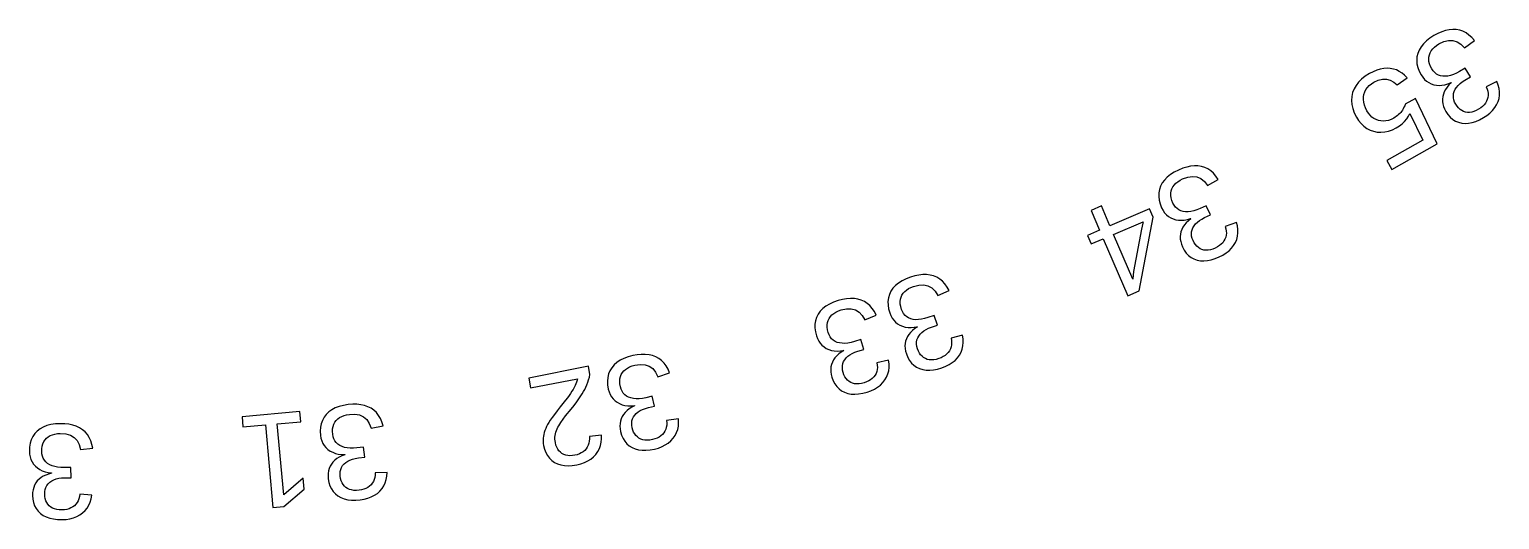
# Model space of a CAD drawing. Header units: metres. Extents: x -118 to 118, y -118 to 118.
# Drawn here: x 0.3 to 61.1, y -118 to -97.7 of the extents above; entities that cross this region are included whole.
import ezdxf

# ---------------------------------------------------------------- set-up
doc = ezdxf.new("R2010")
doc.units = ezdxf.units.M

msp = doc.modelspace()

# ---------------------------------------------------------------- linework, layer by layer
for p, q in [((58.6867, -97.8393), (58.527, -97.9091)), ((58.8428, -97.7887), (58.6867, -97.8393)), ((58.9952, -97.7572), (58.8428, -97.7887)), ((59.1439, -97.7448), (58.9952, -97.7572)), ((59.2889, -97.7516), (59.1439, -97.7448)), ((59.4291, -97.7779), (59.2889, -97.7516)), ((59.563, -97.8241), (59.4291, -97.7779)), ((59.6909, -97.8904), (59.563, -97.8241)), ((59.8126, -97.9766), (59.6909, -97.8904)), ((57.8296, -98.4683), (57.7511, -98.6006)), ((57.9301, -98.3419), (57.8296, -98.4683)), ((58.0526, -98.2213), (57.9301, -98.3419)), ((58.1971, -98.1067), (58.0526, -98.2213)), ((58.3636, -97.998), (58.1971, -98.1067)), ((58.3148, -98.5523), (58.3874, -98.4792)), ((58.527, -97.9091), (58.3636, -97.998)), ((58.3874, -98.4792), (58.4728, -98.4103)), ((58.4728, -98.4103), (58.571, -98.3459)), ((58.571, -98.3459), (58.7737, -98.247)), ((58.7737, -98.247), (58.9658, -98.1984)), ((58.9658, -98.1984), (59.1471, -98.2002)), ((59.1471, -98.2002), (59.3176, -98.2523)), ((59.3176, -98.2523), (59.4774, -98.3546)), ((59.4774, -98.3546), (59.6264, -98.5074)), ((59.6264, -98.5074), (60.0375, -98.2088)), ((59.9281, -98.0827), (59.8126, -97.9766)), ((60.0375, -98.2088), (59.9281, -98.0827)), ((57.6604, -98.8815), (57.6491, -99.0261)), ((57.6491, -99.0261), (57.6606, -99.1726)), ((57.6946, -98.7389), (57.6604, -98.8815)), ((57.7511, -98.6006), (57.6946, -98.7389)), ((58.1478, -98.9809), (58.1531, -98.8882)), ((58.1575, -99.0762), (58.1478, -98.9809)), ((58.1531, -98.8882), (58.1734, -98.7981)), ((58.1823, -99.1741), (58.1575, -99.0762)), ((58.1734, -98.7981), (58.2078, -98.7118)), ((58.2078, -98.7118), (58.2549, -98.6299)), ((58.2549, -98.6299), (58.3148, -98.5523)), ((55.5234, -99.6816), (55.3732, -99.7988)), ((55.6964, -99.5739), (55.5234, -99.6816)), ((55.8491, -99.4959), (55.6964, -99.5739)), ((55.9983, -99.4349), (55.8491, -99.4959)), ((56.1439, -99.3907), (55.9983, -99.4349)), ((56.286, -99.3634), (56.1439, -99.3907)), ((56.4245, -99.353), (56.286, -99.3634)), ((56.5595, -99.3594), (56.4245, -99.353)), ((56.6894, -99.3828), (56.5595, -99.3594)), ((56.8134, -99.4228), (56.6894, -99.3828)), ((56.9314, -99.4794), (56.8134, -99.4228)), ((57.0434, -99.5527), (56.9314, -99.4794)), ((57.1494, -99.6427), (57.0434, -99.5527)), ((57.2495, -99.7492), (57.1494, -99.6427)), ((57.6606, -99.1726), (57.695, -99.3212)), ((57.695, -99.3212), (57.7522, -99.4717)), ((57.7522, -99.4717), (57.8322, -99.6242)), ((57.8322, -99.6242), (57.8996, -99.7243)), ((58.222, -99.2747), (58.1823, -99.1741)), ((58.2768, -99.3779), (58.222, -99.2747)), ((58.3348, -99.4622), (58.2768, -99.3779)), ((58.4001, -99.5331), (58.3348, -99.4622)), ((58.4728, -99.5906), (58.4001, -99.5331)), ((58.5529, -99.6346), (58.4728, -99.5906)), ((58.6403, -99.6651), (58.5529, -99.6346)), ((58.7352, -99.6822), (58.6403, -99.6651)), ((58.8363, -99.6855), (58.7352, -99.6822)), ((58.9425, -99.6744), (58.8363, -99.6855)), ((59.0536, -99.6487), (58.9425, -99.6744)), ((59.1698, -99.6084), (59.0536, -99.6487)), ((59.2909, -99.5536), (59.1698, -99.6084)), ((59.4169, -99.4843), (59.2909, -99.5536)), ((59.6523, -99.344), (59.4169, -99.4843)), ((59.6434, -99.8429), (59.8694, -99.7082)), ((59.8694, -99.7082), (59.6523, -99.344)), ((55.0596, -100.206), (55.0008, -100.36)), ((55.1413, -100.061), (55.0596, -100.206)), ((55.2458, -99.9252), (55.1413, -100.061)), ((55.3732, -99.7988), (55.2458, -99.9252)), ((55.4989, -100.331), (55.5463, -100.237)), ((55.5463, -100.237), (55.6083, -100.149)), ((55.6083, -100.149), (55.6849, -100.069)), ((55.6849, -100.069), (55.7761, -99.9951)), ((55.7761, -99.9951), (55.882, -99.9284)), ((55.882, -99.9284), (56.0622, -99.8457)), ((56.0622, -99.8457), (56.2346, -99.8035)), ((56.2346, -99.8035), (56.399, -99.802)), ((56.399, -99.802), (56.5557, -99.8409)), ((56.5557, -99.8409), (56.7044, -99.9205)), ((56.7044, -99.9205), (56.8452, -100.041)), ((56.8452, -100.041), (57.2495, -99.7492)), ((57.8996, -99.7243), (57.9746, -99.8115)), ((57.9746, -99.8115), (58.0574, -99.8858)), ((58.0574, -99.8858), (58.1479, -99.9473)), ((58.1479, -99.9473), (58.2461, -99.9958)), ((58.2461, -99.9958), (58.352, -100.032)), ((58.352, -100.032), (58.4634, -100.054)), ((58.4634, -100.054), (58.5781, -100.061)), ((58.5781, -100.061), (58.6963, -100.054)), ((58.6963, -100.054), (58.8178, -100.032)), ((58.7917, -100.326), (58.7532, -100.424)), ((58.8433, -100.23), (58.7917, -100.326)), ((58.8178, -100.032), (58.9427, -99.9948)), ((58.908, -100.136), (58.8433, -100.23)), ((58.9858, -100.043), (58.908, -100.136)), ((58.9427, -99.9948), (59.071, -99.943)), ((59.0766, -99.9525), (58.9858, -100.043)), ((59.071, -99.943), (59.0766, -99.9525)), ((59.1774, -100.397), (59.203, -100.309)), ((59.203, -100.309), (59.2426, -100.223)), ((59.2426, -100.223), (59.2957, -100.141)), ((59.2957, -100.141), (59.3624, -100.061)), ((59.3624, -100.061), (59.4425, -99.9852)), ((59.4425, -99.9852), (59.5362, -99.9124)), ((59.5362, -99.9124), (59.6434, -99.8429)), ((60.9706, -99.9018), (60.5285, -100.121)), ((60.5285, -100.121), (60.565, -100.212)), ((60.565, -100.212), (60.5898, -100.301)), ((60.5898, -100.301), (60.6028, -100.389)), ((61.0258, -100.045), (60.9706, -99.9018)), ((61.0618, -100.186), (61.0258, -100.045)), ((61.0786, -100.325), (61.0618, -100.186)), ((61.0762, -100.462), (61.0786, -100.325)), ((54.9654, -100.521), (54.9544, -100.685)), ((54.9544, -100.685), (54.9677, -100.851)), ((55.0008, -100.36), (54.9654, -100.521)), ((54.9677, -100.851), (55.0054, -101.021)), ((55.4465, -100.648), (55.4485, -100.539)), ((55.4598, -100.759), (55.4465, -100.648)), ((55.4485, -100.539), (55.4661, -100.432)), ((55.4887, -100.874), (55.4598, -100.759)), ((55.4661, -100.432), (55.4989, -100.331)), ((55.533, -100.99), (55.4887, -100.874)), ((57.1525, -100.9), (57.1241, -100.965)), ((57.1786, -100.831), (57.1525, -100.9)), ((57.5967, -100.598), (57.1786, -100.831)), ((58.5023, -102.478), (57.5967, -100.598)), ((58.7278, -100.524), (58.7155, -100.625)), ((58.7155, -100.625), (58.7167, -100.726)), ((58.7167, -100.726), (58.7316, -100.829)), ((58.7532, -100.424), (58.7278, -100.524)), ((58.7316, -100.829), (58.7602, -100.932)), ((58.7602, -100.932), (58.8024, -101.036)), ((59.1662, -100.485), (59.1774, -100.397)), ((59.1693, -100.573), (59.1662, -100.485)), ((59.1866, -100.662), (59.1693, -100.573)), ((59.2182, -100.751), (59.1866, -100.662)), ((59.2641, -100.839), (59.2182, -100.751)), ((59.319, -100.922), (59.2641, -100.839)), ((59.3787, -100.993), (59.319, -100.922)), ((60.3739, -100.93), (60.2983, -100.991)), ((60.439, -100.864), (60.3739, -100.93)), ((60.4937, -100.794), (60.439, -100.864)), ((60.5378, -100.719), (60.4937, -100.794)), ((60.5714, -100.64), (60.5378, -100.719)), ((60.5936, -100.558), (60.5714, -100.64)), ((60.6041, -100.474), (60.5936, -100.558)), ((60.6028, -100.389), (60.6041, -100.474)), ((60.8802, -100.981), (60.9553, -100.859)), ((60.9553, -100.859), (61.0139, -100.73)), ((61.0139, -100.73), (61.0546, -100.597)), ((61.0546, -100.597), (61.0762, -100.462)), ((55.0054, -101.021), (55.0674, -101.193)), ((55.0674, -101.193), (55.1538, -101.368)), ((55.1538, -101.368), (55.2457, -101.513)), ((55.2457, -101.513), (55.3483, -101.64)), ((55.5928, -101.11), (55.533, -100.99)), ((55.6549, -101.208), (55.5928, -101.11)), ((55.7241, -101.294), (55.6549, -101.208)), ((55.8002, -101.368), (55.7241, -101.294)), ((55.8832, -101.428), (55.8002, -101.368)), ((55.9732, -101.476), (55.8832, -101.428)), ((56.0702, -101.511), (55.9732, -101.476)), ((56.1715, -101.532), (56.0702, -101.511)), ((56.2742, -101.539), (56.1715, -101.532)), ((56.3785, -101.53), (56.2742, -101.539)), ((56.4842, -101.506), (56.3785, -101.53)), ((56.5914, -101.468), (56.4842, -101.506)), ((56.7001, -101.414), (56.5914, -101.468)), ((56.7553, -101.381), (56.7001, -101.414)), ((56.8076, -101.346), (56.7553, -101.381)), ((56.8569, -101.308), (56.8076, -101.346)), ((56.9032, -101.268), (56.8569, -101.308)), ((56.9466, -101.226), (56.9032, -101.268)), ((56.987, -101.181), (56.9466, -101.226)), ((57.0248, -101.134), (56.987, -101.181)), ((57.0602, -101.081), (57.0248, -101.134)), ((57.0933, -101.025), (57.0602, -101.081)), ((57.1241, -100.965), (57.0933, -101.025)), ((57.1506, -101.55), (57.2375, -101.447)), ((57.2375, -101.447), (57.3104, -101.336)), ((57.3104, -101.336), (57.3692, -101.217)), ((57.3692, -101.217), (57.91, -102.332)), ((58.8024, -101.036), (58.8582, -101.141)), ((58.8582, -101.141), (58.9445, -101.268)), ((58.9445, -101.268), (59.0399, -101.377)), ((59.0399, -101.377), (59.1444, -101.466)), ((59.1444, -101.466), (59.2581, -101.537)), ((59.2581, -101.537), (59.3809, -101.588)), ((59.4432, -101.053), (59.3787, -100.993)), ((59.5127, -101.101), (59.4432, -101.053)), ((59.587, -101.138), (59.5127, -101.101)), ((59.6662, -101.165), (59.587, -101.138)), ((59.7493, -101.179), (59.6662, -101.165)), ((59.8356, -101.179), (59.7493, -101.179)), ((59.925, -101.167), (59.8356, -101.179)), ((60.0176, -101.14), (59.925, -101.167)), ((60.1133, -101.101), (60.0176, -101.14)), ((60.0953, -101.55), (60.2522, -101.483)), ((60.2123, -101.047), (60.1133, -101.101)), ((60.2983, -100.991), (60.2123, -101.047)), ((60.2522, -101.483), (60.4137, -101.395)), ((60.4137, -101.395), (60.5552, -101.303)), ((60.5552, -101.303), (60.6801, -101.203)), ((60.6801, -101.203), (60.7884, -101.095)), ((60.7884, -101.095), (60.8802, -100.981)), ((55.3483, -101.64), (55.4616, -101.748)), ((55.4616, -101.748), (55.5856, -101.837)), ((55.5856, -101.837), (55.7202, -101.907)), ((55.7202, -101.907), (55.8656, -101.958)), ((55.8656, -101.958), (56.0172, -101.99)), ((56.0172, -101.99), (56.1709, -101.999)), ((56.1709, -101.999), (56.3265, -101.986)), ((56.3265, -101.986), (56.4841, -101.951)), ((56.4841, -101.951), (56.6437, -101.893)), ((56.6437, -101.893), (56.8054, -101.813)), ((56.8054, -101.813), (56.9345, -101.733)), ((56.9345, -101.733), (57.0495, -101.646)), ((57.0495, -101.646), (57.1506, -101.55)), ((59.3809, -101.588), (59.5128, -101.62)), ((59.5128, -101.62), (59.6516, -101.633)), ((59.6516, -101.633), (59.795, -101.625)), ((59.795, -101.625), (59.9428, -101.598)), ((59.9428, -101.598), (60.0953, -101.55)), ((57.91, -102.332), (56.414, -103.169)), ((56.617, -103.532), (58.5023, -102.478)), ((56.414, -103.169), (56.617, -103.532)), ((47.22, -103.974), (47.1281, -104.097)), ((47.3332, -103.858), (47.22, -103.974)), ((47.4676, -103.751), (47.3332, -103.858)), ((47.6234, -103.652), (47.4676, -103.751)), ((47.8003, -103.562), (47.6234, -103.652)), ((47.9721, -103.49), (47.8003, -103.562)), ((47.8658, -103.983), (47.9702, -103.929)), ((47.9702, -103.929), (48.1822, -103.852)), ((48.1382, -103.438), (47.9721, -103.49)), ((48.2987, -103.404), (48.1382, -103.438)), ((48.1822, -103.852), (48.3782, -103.824)), ((48.4536, -103.388), (48.2987, -103.404)), ((48.3782, -103.824), (48.5583, -103.845)), ((48.6028, -103.392), (48.4536, -103.388)), ((48.5583, -103.845), (48.7225, -103.914)), ((48.7463, -103.413), (48.6028, -103.392)), ((48.7225, -103.914), (48.8707, -104.033)), ((48.8829, -103.454), (48.7463, -103.413)), ((49.0114, -103.514), (48.8829, -103.454)), ((49.0029, -104.2), (49.443, -103.946)), ((49.1316, -103.594), (49.0114, -103.514)), ((49.2436, -103.692), (49.1316, -103.594)), ((49.3474, -103.81), (49.2436, -103.692)), ((49.443, -103.946), (49.3474, -103.81)), ((46.9823, -104.51), (46.9784, -104.657)), ((47.0086, -104.367), (46.9823, -104.51)), ((47.0575, -104.229), (47.0086, -104.367)), ((47.1281, -104.097), (47.0575, -104.229)), ((47.4827, -104.613), (47.483, -104.517)), ((47.483, -104.517), (47.4979, -104.425)), ((47.4979, -104.425), (47.5275, -104.338)), ((47.5275, -104.338), (47.5707, -104.255)), ((47.5707, -104.255), (47.6262, -104.179)), ((47.6262, -104.179), (47.6938, -104.108)), ((47.6938, -104.108), (47.7737, -104.043)), ((47.7737, -104.043), (47.8658, -103.983)), ((48.8707, -104.033), (49.0029, -104.2)), ((44.6071, -105.047), (44.1825, -105.229)), ((44.9595, -105.869), (44.6071, -105.047)), ((46.6018, -105.164), (44.9595, -105.869)), ((46.7508, -105.512), (46.6018, -105.164)), ((46.9784, -104.657), (46.997, -104.808)), ((46.997, -104.808), (47.0382, -104.964)), ((47.0382, -104.964), (47.1018, -105.124)), ((47.1018, -105.124), (47.1583, -105.23)), ((47.497, -104.713), (47.4827, -104.613)), ((47.526, -104.817), (47.497, -104.713)), ((47.5697, -104.925), (47.526, -104.817)), ((47.6186, -105.015), (47.5697, -104.925)), ((47.6761, -105.092), (47.6186, -105.015)), ((47.7424, -105.157), (47.6761, -105.092)), ((47.8175, -105.209), (47.7424, -105.157)), ((48.6925, -105.15), (48.5599, -105.206)), ((48.9413, -105.035), (48.6925, -105.15)), ((49.119, -105.42), (48.9413, -105.035)), ((44.1825, -105.229), (44.5349, -106.051)), ((45.1116, -106.223), (46.3394, -105.697)), ((46.1646, -108.557), (46.7508, -105.512)), ((46.3212, -105.764), (46.2664, -106.004)), ((46.3394, -105.697), (46.3212, -105.764)), ((47.1583, -105.23), (47.2239, -105.325)), ((47.2239, -105.325), (47.2984, -105.407)), ((47.2984, -105.407), (47.382, -105.478)), ((47.382, -105.478), (47.4746, -105.536)), ((47.4746, -105.536), (47.5762, -105.583)), ((47.5762, -105.583), (47.6846, -105.617)), ((47.6846, -105.617), (47.798, -105.636)), ((47.798, -105.636), (47.9162, -105.641)), ((47.9012, -105.249), (47.8175, -105.209)), ((47.9938, -105.276), (47.9012, -105.249)), ((47.9162, -105.641), (48.0394, -105.632)), ((48.094, -105.29), (47.9938, -105.276)), ((48.0394, -105.632), (48.1675, -105.608)), ((48.1183, -105.745), (48.0441, -105.832)), ((48.2008, -105.29), (48.094, -105.29)), ((48.2053, -105.661), (48.1183, -105.745)), ((48.1675, -105.608), (48.3005, -105.57)), ((48.314, -105.276), (48.2008, -105.29)), ((48.3051, -105.58), (48.2053, -105.661)), ((48.3005, -105.57), (48.3051, -105.58)), ((48.4337, -105.248), (48.314, -105.276)), ((48.5599, -105.206), (48.4337, -105.248)), ((48.4419, -105.867), (48.5034, -105.79)), ((48.5034, -105.79), (48.5779, -105.718)), ((48.5779, -105.718), (48.6656, -105.651)), ((48.6656, -105.651), (48.7664, -105.588)), ((48.7664, -105.588), (48.8803, -105.53)), ((48.8803, -105.53), (49.119, -105.42)), ((50.1941, -105.728), (49.7315, -105.899)), ((50.234, -105.875), (50.1941, -105.728)), ((44.5349, -106.051), (44.0395, -106.263)), ((44.0395, -106.263), (44.1916, -106.618)), ((44.1916, -106.618), (44.687, -106.406)), ((44.687, -106.406), (45.6959, -108.758)), ((45.9029, -108.069), (45.1116, -106.223)), ((46.2664, -106.004), (45.9335, -107.753)), ((47.8757, -106.211), (47.8663, -106.312)), ((47.8663, -106.312), (47.8704, -106.416)), ((47.8985, -106.112), (47.8757, -106.211)), ((47.9342, -106.015), (47.8985, -106.112)), ((47.9827, -105.922), (47.9342, -106.015)), ((48.0441, -105.832), (47.9827, -105.922)), ((48.3324, -106.207), (48.3385, -106.119)), ((48.3403, -106.297), (48.3324, -106.207)), ((48.3385, -106.119), (48.3589, -106.033)), ((48.3625, -106.389), (48.3403, -106.297)), ((48.3589, -106.033), (48.3935, -105.948)), ((48.3989, -106.482), (48.3625, -106.389)), ((48.3935, -105.948), (48.4419, -105.867)), ((49.7505, -106.341), (49.7198, -106.42)), ((49.7315, -105.899), (49.7583, -105.994)), ((49.7697, -106.259), (49.7505, -106.341)), ((49.7583, -105.994), (49.7735, -106.085)), ((49.7773, -106.173), (49.7697, -106.259)), ((49.7735, -106.085), (49.7773, -106.173)), ((50.2049, -106.428), (50.2405, -106.296)), ((50.255, -106.019), (50.234, -105.875)), ((50.2405, -106.296), (50.2572, -106.159)), ((50.2572, -106.159), (50.255, -106.019)), ((47.8704, -106.416), (47.888, -106.521)), ((47.888, -106.521), (47.9191, -106.629)), ((47.9191, -106.629), (47.9636, -106.739)), ((47.9636, -106.739), (48.0361, -106.875)), ((48.0361, -106.875), (48.1197, -106.993)), ((48.1197, -106.993), (48.2143, -107.093)), ((48.4448, -106.569), (48.3989, -106.482)), ((48.4967, -106.646), (48.4448, -106.569)), ((48.5547, -106.713), (48.4967, -106.646)), ((48.6187, -106.768), (48.5547, -106.713)), ((48.6887, -106.813), (48.6187, -106.768)), ((48.7648, -106.847), (48.6887, -106.813)), ((48.8459, -106.87), (48.7648, -106.847)), ((48.9316, -106.88), (48.8459, -106.87)), ((49.0219, -106.876), (48.9316, -106.88)), ((49.1167, -106.86), (49.0219, -106.876)), ((49.2161, -106.83), (49.1167, -106.86)), ((49.3201, -106.788), (49.2161, -106.83)), ((49.4116, -106.74), (49.3201, -106.788)), ((49.4932, -106.688), (49.4116, -106.74)), ((49.5648, -106.629), (49.4932, -106.688)), ((49.6264, -106.565), (49.5648, -106.629)), ((49.6781, -106.495), (49.6264, -106.565)), ((49.6345, -107.077), (49.7691, -106.991)), ((49.7198, -106.42), (49.6781, -106.495)), ((49.7691, -106.991), (49.8881, -106.896)), ((49.8881, -106.896), (49.9913, -106.791)), ((49.9913, -106.791), (50.0788, -106.678)), ((50.0788, -106.678), (50.1505, -106.556)), ((50.1505, -106.556), (50.2049, -106.428)), ((48.2143, -107.093), (48.32, -107.175)), ((48.32, -107.175), (48.4368, -107.239)), ((48.4368, -107.239), (48.5646, -107.284)), ((48.5646, -107.284), (48.7013, -107.311)), ((48.7013, -107.311), (48.8446, -107.319)), ((48.8446, -107.319), (48.9946, -107.307)), ((48.9946, -107.307), (49.1511, -107.276)), ((49.1511, -107.276), (49.3143, -107.225)), ((49.3143, -107.225), (49.4841, -107.155)), ((49.4841, -107.155), (49.6345, -107.077)), ((36.3626, -108.145), (36.2177, -108.237)), ((36.5278, -108.063), (36.3626, -108.145)), ((36.7133, -107.991), (36.5278, -108.063)), ((36.8916, -107.938), (36.7133, -107.991)), ((37.0623, -107.903), (36.8916, -107.938)), ((37.2255, -107.886), (37.0623, -107.903)), ((37.3811, -107.887), (37.2255, -107.886)), ((37.5292, -107.906), (37.3811, -107.887)), ((37.6696, -107.942), (37.5292, -107.906)), ((37.8012, -107.997), (37.6696, -107.942)), ((37.9227, -108.07), (37.8012, -107.997)), ((38.034, -108.162), (37.9227, -108.07)), ((38.1351, -108.271), (38.034, -108.162)), ((45.9335, -107.753), (45.9028, -108.06)), ((45.9028, -108.06), (45.9029, -108.069)), ((35.8418, -108.709), (35.8007, -108.848)), ((35.9049, -108.577), (35.8418, -108.709)), ((35.9889, -108.453), (35.9049, -108.577)), ((36.0932, -108.34), (35.9889, -108.453)), ((36.2177, -108.237), (36.0932, -108.34)), ((36.2979, -108.908), (36.3223, -108.818)), ((36.3223, -108.818), (36.3609, -108.734)), ((36.3609, -108.734), (36.4125, -108.657)), ((36.4125, -108.657), (36.4756, -108.586)), ((36.4756, -108.586), (36.5503, -108.523)), ((36.5503, -108.523), (36.6366, -108.467)), ((36.6366, -108.467), (36.7344, -108.417)), ((36.7344, -108.417), (36.8438, -108.374)), ((36.8438, -108.374), (37.0627, -108.32)), ((37.0627, -108.32), (37.2607, -108.312)), ((37.2607, -108.312), (37.4376, -108.352)), ((37.4376, -108.352), (37.5936, -108.438)), ((37.5936, -108.438), (37.7286, -108.571)), ((37.7286, -108.571), (37.8426, -108.752)), ((37.8426, -108.752), (38.3068, -108.545)), ((38.226, -108.399), (38.1351, -108.271)), ((38.3068, -108.545), (38.226, -108.399)), ((45.6959, -108.758), (46.1646, -108.557)), ((32.9837, -109.404), (32.8964, -109.526)), ((33.0911, -109.294), (32.9837, -109.404)), ((33.2185, -109.195), (33.0911, -109.294)), ((33.3659, -109.107), (33.2185, -109.195)), ((33.5333, -109.029), (33.3659, -109.107)), ((33.7207, -108.963), (33.5333, -109.029)), ((33.543, -109.49), (33.6308, -109.436)), ((33.6308, -109.436), (33.73, -109.389)), ((33.9004, -108.914), (33.7207, -108.963)), ((33.73, -109.389), (33.8405, -109.349)), ((33.8405, -109.349), (34.0609, -109.301)), ((34.072, -108.884), (33.9004, -108.914)), ((34.0609, -109.301), (34.2589, -109.299)), ((34.2356, -108.872), (34.072, -108.884)), ((34.3911, -108.877), (34.2356, -108.872)), ((34.2589, -109.299), (34.4347, -109.343)), ((34.5386, -108.9), (34.3911, -108.877)), ((34.4347, -109.343), (34.5883, -109.434)), ((34.678, -108.94), (34.5386, -108.9)), ((34.5883, -109.434), (34.7195, -109.571)), ((34.808, -108.999), (34.678, -108.94)), ((34.9274, -109.075), (34.808, -108.999)), ((35.0361, -109.17), (34.9274, -109.075)), ((35.1341, -109.282), (35.0361, -109.17)), ((35.2215, -109.412), (35.1341, -109.282)), ((35.2982, -109.561), (35.2215, -109.412)), ((35.8007, -108.848), (35.7814, -108.994)), ((35.7814, -108.994), (35.7842, -109.146)), ((35.7842, -109.146), (35.8088, -109.305)), ((35.8088, -109.305), (35.8554, -109.471)), ((36.2876, -109.003), (36.2979, -108.908)), ((36.2914, -109.104), (36.2876, -109.003)), ((36.3094, -109.21), (36.2914, -109.104)), ((36.3415, -109.323), (36.3094, -109.21)), ((36.3806, -109.417), (36.3415, -109.323)), ((36.4298, -109.5), (36.3806, -109.417)), ((32.7615, -109.939), (32.76, -110.092)), ((32.7847, -109.794), (32.7615, -109.939)), ((32.8297, -109.656), (32.7847, -109.794)), ((32.8964, -109.526), (32.8297, -109.656)), ((33.2672, -109.962), (33.2801, -109.867)), ((33.2682, -110.063), (33.2672, -109.962)), ((33.2801, -109.867), (33.307, -109.778)), ((33.307, -109.778), (33.3479, -109.696)), ((33.3479, -109.696), (33.4016, -109.62)), ((33.4016, -109.62), (33.4666, -109.551)), ((33.4666, -109.551), (33.543, -109.49)), ((34.7195, -109.571), (34.8285, -109.754)), ((34.8285, -109.754), (35.2982, -109.561)), ((35.8554, -109.471), (35.9005, -109.583)), ((35.9005, -109.583), (35.9557, -109.684)), ((35.9557, -109.684), (36.0213, -109.774)), ((36.0213, -109.774), (36.097, -109.853)), ((36.097, -109.853), (36.183, -109.921)), ((36.183, -109.921), (36.2791, -109.978)), ((36.2791, -109.978), (36.3834, -110.023)), ((36.3834, -110.023), (36.4941, -110.054)), ((36.489, -109.571), (36.4298, -109.5)), ((36.5582, -109.631), (36.489, -109.571)), ((36.4941, -110.054), (36.6112, -110.071)), ((36.6373, -109.679), (36.5582, -109.631)), ((36.7266, -109.716), (36.6373, -109.679)), ((36.8248, -109.74), (36.7266, -109.716)), ((36.931, -109.751), (36.8248, -109.74)), ((36.8646, -110.065), (37.0009, -110.041)), ((37.0044, -110.051), (36.8967, -110.121)), ((37.0451, -109.749), (36.931, -109.751)), ((37.0009, -110.041), (37.0044, -110.051)), ((37.167, -109.734), (37.0451, -109.749)), ((37.2969, -109.705), (37.167, -109.734)), ((37.4346, -109.664), (37.2969, -109.705)), ((37.694, -109.576), (37.4346, -109.664)), ((37.5816, -110.062), (37.8306, -109.977)), ((37.8306, -109.977), (37.694, -109.576)), ((32.76, -110.092), (32.7803, -110.251)), ((32.7803, -110.251), (32.8223, -110.419)), ((32.8223, -110.419), (32.8642, -110.532)), ((32.8642, -110.532), (32.9167, -110.634)), ((32.9167, -110.634), (32.9797, -110.726)), ((33.2832, -110.17), (33.2682, -110.063)), ((33.3122, -110.284), (33.2832, -110.17)), ((33.3488, -110.379), (33.3122, -110.284)), ((33.3956, -110.463), (33.3488, -110.379)), ((33.4528, -110.536), (33.3956, -110.463)), ((33.5203, -110.598), (33.4528, -110.536)), ((33.5982, -110.648), (33.5203, -110.598)), ((33.6863, -110.687), (33.5982, -110.648)), ((34.3955, -110.655), (34.2567, -110.692)), ((34.6573, -110.574), (34.3955, -110.655)), ((34.7827, -110.979), (34.6573, -110.574)), ((36.5114, -110.633), (36.4914, -110.733)), ((36.5444, -110.537), (36.5114, -110.633)), ((36.59, -110.445), (36.5444, -110.537)), ((36.648, -110.357), (36.59, -110.445)), ((36.6112, -110.071), (36.7347, -110.075)), ((36.7185, -110.274), (36.648, -110.357)), ((36.8013, -110.195), (36.7185, -110.274)), ((36.7347, -110.075), (36.8646, -110.065)), ((36.8967, -110.121), (36.8013, -110.195)), ((36.9659, -110.678), (36.9813, -110.59)), ((36.9813, -110.59), (37.0106, -110.507)), ((37.0106, -110.507), (37.0538, -110.426)), ((37.0538, -110.426), (37.1104, -110.35)), ((37.1104, -110.35), (37.1796, -110.281)), ((37.1796, -110.281), (37.2613, -110.217)), ((37.2613, -110.217), (37.3555, -110.159)), ((37.3555, -110.159), (37.4623, -110.107)), ((37.4623, -110.107), (37.5816, -110.062)), ((38.8675, -110.395), (38.3895, -110.518)), ((38.3895, -110.518), (38.4063, -110.614)), ((38.4063, -110.614), (38.412, -110.707)), ((38.8918, -110.546), (38.8675, -110.395)), ((38.8977, -110.692), (38.8918, -110.546)), ((25.2241, -111.237), (25.0321, -111.289)), ((25.4069, -111.203), (25.2241, -111.237)), ((25.5804, -111.186), (25.4069, -111.203)), ((25.7444, -111.186), (25.5804, -111.186)), ((25.8991, -111.203), (25.7444, -111.186)), ((26.0444, -111.237), (25.8991, -111.203)), ((26.1802, -111.289), (26.0444, -111.237)), ((32.9797, -110.726), (33.0532, -110.807)), ((33.0532, -110.807), (33.1373, -110.877)), ((33.1373, -110.877), (33.2319, -110.937)), ((33.2319, -110.937), (33.3349, -110.984)), ((33.3349, -110.984), (33.4447, -111.019)), ((33.4447, -111.019), (33.5612, -111.039)), ((33.5612, -111.039), (33.6846, -111.046)), ((33.6629, -111.245), (33.5901, -111.326)), ((33.7479, -111.168), (33.6629, -111.245)), ((33.6846, -111.046), (33.8147, -111.04)), ((33.7839, -110.714), (33.6863, -110.687)), ((33.8452, -111.097), (33.7479, -111.168)), ((33.8897, -110.728), (33.7839, -110.714)), ((33.8147, -111.04), (33.9516, -111.019)), ((33.9548, -111.03), (33.8452, -111.097)), ((34.0038, -110.729), (33.8897, -110.728)), ((33.9516, -111.019), (33.9548, -111.03)), ((34.1261, -110.717), (34.0038, -110.729)), ((34.0525, -111.332), (34.1236, -111.264)), ((34.1236, -111.264), (34.207, -111.203)), ((34.2567, -110.692), (34.1261, -110.717)), ((34.207, -111.203), (34.3028, -111.148)), ((34.3028, -111.148), (34.4109, -111.099)), ((34.4109, -111.099), (34.5315, -111.056)), ((34.5315, -111.056), (34.7827, -110.979)), ((36.4914, -110.733), (36.4847, -110.836)), ((36.4847, -110.836), (36.4912, -110.943)), ((36.4912, -110.943), (36.5108, -111.054)), ((36.5108, -111.054), (36.5436, -111.168)), ((36.5436, -111.168), (36.6015, -111.311)), ((36.9645, -110.768), (36.9659, -110.678)), ((36.977, -110.861), (36.9645, -110.768)), ((37.0034, -110.958), (36.977, -110.861)), ((37.0399, -111.049), (37.0034, -110.958)), ((37.0835, -111.131), (37.0399, -111.049)), ((37.1342, -111.203), (37.0835, -111.131)), ((37.1921, -111.265), (37.1342, -111.203)), ((37.257, -111.317), (37.1921, -111.265)), ((38.1475, -111.226), (38.0702, -111.277)), ((38.2155, -111.169), (38.1475, -111.226)), ((38.2742, -111.105), (38.2155, -111.169)), ((38.3235, -111.035), (38.2742, -111.105)), ((38.3623, -110.959), (38.3235, -111.035)), ((38.3899, -110.879), (38.3623, -110.959)), ((38.4065, -110.795), (38.3899, -110.879)), ((38.412, -110.707), (38.4065, -110.795)), ((38.6535, -111.329), (38.7376, -111.215)), ((38.7376, -111.215), (38.8051, -111.093)), ((38.8051, -111.093), (38.8544, -110.965)), ((38.8544, -110.965), (38.8852, -110.831)), ((38.8852, -110.831), (38.8977, -110.692)), ((23.3905, -111.677), (20.9226, -112.166)), ((23.4576, -112.016), (23.3905, -111.677)), ((24.2823, -111.86), (24.2268, -111.994)), ((24.3589, -111.735), (24.2823, -111.86)), ((24.4553, -111.621), (24.3589, -111.735)), ((24.5708, -111.519), (24.4553, -111.621)), ((24.7055, -111.43), (24.5708, -111.519)), ((24.8592, -111.353), (24.7055, -111.43)), ((24.7959, -111.939), (24.8553, -111.868)), ((24.8553, -111.868), (24.9254, -111.804)), ((25.0321, -111.289), (24.8592, -111.353)), ((24.9254, -111.804), (25.0063, -111.749)), ((25.0063, -111.749), (25.098, -111.702)), ((25.098, -111.702), (25.2005, -111.663)), ((25.2005, -111.663), (25.3138, -111.632)), ((25.3138, -111.632), (25.5372, -111.601)), ((25.5372, -111.601), (25.7348, -111.614)), ((25.7348, -111.614), (25.9067, -111.671)), ((25.9067, -111.671), (26.0528, -111.774)), ((26.0528, -111.774), (26.1731, -111.92)), ((26.3054, -111.357), (26.1802, -111.289)), ((26.4185, -111.442), (26.3054, -111.357)), ((26.5196, -111.545), (26.4185, -111.442)), ((26.6087, -111.664), (26.5196, -111.545)), ((26.6858, -111.801), (26.6087, -111.664)), ((26.7509, -111.955), (26.6858, -111.801)), ((33.4232, -111.697), (33.4137, -111.801)), ((33.4137, -111.801), (33.4172, -111.908)), ((33.4459, -111.598), (33.4232, -111.697)), ((33.4816, -111.503), (33.4459, -111.598)), ((33.5297, -111.412), (33.4816, -111.503)), ((33.5901, -111.326), (33.5297, -111.412)), ((33.8951, -111.745), (33.899, -111.655)), ((33.905, -111.839), (33.8951, -111.745)), ((33.899, -111.655), (33.9168, -111.568)), ((33.9288, -111.936), (33.905, -111.839)), ((33.9168, -111.568), (33.9484, -111.485)), ((33.9484, -111.485), (33.9939, -111.406)), ((33.9939, -111.406), (34.0525, -111.332)), ((35.3359, -111.812), (35.317, -111.896)), ((35.8078, -111.425), (35.3265, -111.535)), ((35.3265, -111.535), (35.3406, -111.632)), ((35.3438, -111.724), (35.3359, -111.812)), ((35.3406, -111.632), (35.3438, -111.724)), ((35.7789, -111.994), (35.8134, -111.862)), ((35.8278, -111.577), (35.8078, -111.425)), ((35.8134, -111.862), (35.8297, -111.723)), ((35.8297, -111.723), (35.8278, -111.577)), ((36.6015, -111.311), (36.6723, -111.437)), ((36.6723, -111.437), (36.7559, -111.546)), ((36.7559, -111.546), (36.8525, -111.638)), ((36.8525, -111.638), (36.962, -111.714)), ((36.962, -111.714), (37.0843, -111.773)), ((37.0843, -111.773), (37.2175, -111.814)), ((37.2175, -111.814), (37.3592, -111.837)), ((37.3291, -111.359), (37.257, -111.317)), ((37.4074, -111.39), (37.3291, -111.359)), ((37.3592, -111.837), (37.5095, -111.841)), ((37.4916, -111.409), (37.4074, -111.39)), ((37.5818, -111.415), (37.4916, -111.409)), ((37.5095, -111.841), (37.6685, -111.826)), ((37.6778, -111.409), (37.5818, -111.415)), ((37.6685, -111.826), (37.8361, -111.792)), ((37.7797, -111.39), (37.6778, -111.409)), ((37.8875, -111.358), (37.7797, -111.39)), ((37.8361, -111.792), (38.0123, -111.74)), ((37.9835, -111.321), (37.8875, -111.358)), ((38.0702, -111.277), (37.9835, -111.321)), ((38.0123, -111.74), (38.1699, -111.679)), ((38.1699, -111.679), (38.3129, -111.607)), ((38.3129, -111.607), (38.4411, -111.525)), ((38.4411, -111.525), (38.5547, -111.432)), ((38.5547, -111.432), (38.6535, -111.329)), ((20.9226, -112.166), (21.0034, -112.574)), ((21.0034, -112.574), (22.9437, -112.19)), ((22.8441, -112.476), (22.8057, -112.552)), ((22.8771, -112.402), (22.8441, -112.476)), ((22.9047, -112.329), (22.8771, -112.402)), ((22.9269, -112.258), (22.9047, -112.329)), ((22.9437, -112.19), (22.9269, -112.258)), ((23.2855, -112.54), (23.3282, -112.442)), ((23.3282, -112.442), (23.3668, -112.34)), ((23.3668, -112.34), (23.4012, -112.236)), ((23.4012, -112.236), (23.4315, -112.127)), ((23.4315, -112.127), (23.4576, -112.016)), ((24.1925, -112.137), (24.1792, -112.289)), ((24.1792, -112.289), (24.1871, -112.45)), ((24.1871, -112.45), (24.2161, -112.619)), ((24.2268, -111.994), (24.1925, -112.137)), ((24.6881, -112.3), (24.6949, -112.199)), ((24.6949, -112.407), (24.6881, -112.3)), ((24.6949, -112.199), (24.7151, -112.105)), ((24.7151, -112.523), (24.6949, -112.407)), ((24.7151, -112.105), (24.7488, -112.019)), ((24.7488, -112.019), (24.7959, -111.939)), ((26.1731, -111.92), (26.2676, -112.112)), ((26.2676, -112.112), (26.7509, -111.955)), ((33.4172, -111.908), (33.4337, -112.019)), ((33.4337, -112.019), (33.4634, -112.134)), ((33.4634, -112.134), (33.5173, -112.278)), ((33.5173, -112.278), (33.5846, -112.406)), ((33.5846, -112.406), (33.6652, -112.517)), ((33.9628, -112.029), (33.9288, -111.936)), ((34.0041, -112.112), (33.9628, -112.029)), ((34.0528, -112.185), (34.0041, -112.112)), ((34.1089, -112.249), (34.0528, -112.185)), ((34.1724, -112.302), (34.1089, -112.249)), ((34.2433, -112.346), (34.1724, -112.302)), ((34.3207, -112.38), (34.2433, -112.346)), ((34.4044, -112.401), (34.3207, -112.38)), ((34.4943, -112.409), (34.4044, -112.401)), ((34.5905, -112.405), (34.4943, -112.409)), ((34.6929, -112.389), (34.5905, -112.405)), ((34.8015, -112.361), (34.6929, -112.389)), ((34.8985, -112.326), (34.8015, -112.361)), ((34.9864, -112.284), (34.8985, -112.326)), ((35.0651, -112.236), (34.9864, -112.284)), ((35.1346, -112.18), (35.0651, -112.236)), ((35.195, -112.118), (35.1346, -112.18)), ((35.2463, -112.049), (35.195, -112.118)), ((35.2871, -111.975), (35.2463, -112.049)), ((35.317, -111.896), (35.2871, -111.975)), ((35.3504, -112.543), (35.4664, -112.453)), ((35.4664, -112.453), (35.5681, -112.352)), ((35.5681, -112.352), (35.6553, -112.241)), ((35.6553, -112.241), (35.7262, -112.121)), ((35.7262, -112.121), (35.7789, -111.994)), ((22.4506, -113.079), (22.224, -113.36)), ((22.5255, -112.981), (22.4506, -113.079)), ((22.5941, -112.887), (22.5255, -112.981)), ((22.6564, -112.798), (22.5941, -112.887)), ((22.7123, -112.712), (22.6564, -112.798)), ((22.7619, -112.631), (22.7123, -112.712)), ((22.8057, -112.552), (22.7619, -112.631)), ((22.9165, -113.148), (22.9742, -113.068)), ((22.9742, -113.068), (23.0302, -112.986)), ((23.0302, -112.986), (23.0847, -112.901)), ((23.0847, -112.901), (23.1376, -112.815)), ((23.1376, -112.815), (23.1889, -112.725)), ((23.1889, -112.725), (23.2386, -112.634)), ((23.2386, -112.634), (23.2855, -112.54)), ((24.2161, -112.619), (24.2492, -112.735)), ((24.2492, -112.735), (24.2937, -112.842)), ((24.2937, -112.842), (24.3494, -112.938)), ((24.3494, -112.938), (24.4165, -113.024)), ((24.4165, -113.024), (24.4949, -113.101)), ((24.7441, -112.621), (24.7151, -112.523)), ((24.7843, -112.708), (24.7441, -112.621)), ((24.8357, -112.785), (24.7843, -112.708)), ((24.8983, -112.852), (24.8357, -112.785)), ((24.972, -112.908), (24.8983, -112.852)), ((25.057, -112.954), (24.972, -112.908)), ((25.1521, -112.988), (25.057, -112.954)), ((25.2566, -113.01), (25.1521, -112.988)), ((25.3702, -113.02), (25.2566, -113.01)), ((25.4931, -113.018), (25.3702, -113.02)), ((25.6252, -113.003), (25.4931, -113.018)), ((25.7665, -112.976), (25.6252, -113.003)), ((26.0337, -112.915), (25.7665, -112.976)), ((26.1276, -113.329), (26.0337, -112.915)), ((33.6652, -112.517), (33.7592, -112.612)), ((33.7592, -112.612), (33.8665, -112.691)), ((33.8665, -112.691), (33.9872, -112.753)), ((33.9872, -112.753), (34.1192, -112.798)), ((34.1192, -112.798), (34.2602, -112.825)), ((34.2602, -112.825), (34.4104, -112.833)), ((34.4104, -112.833), (34.5697, -112.822)), ((34.5697, -112.822), (34.7381, -112.794)), ((34.7381, -112.794), (34.9157, -112.746)), ((34.9157, -112.746), (35.075, -112.689)), ((35.075, -112.689), (35.2199, -112.621)), ((35.2199, -112.621), (35.3504, -112.543)), ((11.4574, -113.554), (9.0663, -113.772)), ((11.4951, -113.968), (11.4574, -113.554)), ((12.5459, -113.669), (12.4567, -113.785)), ((12.6537, -113.566), (12.5459, -113.669)), ((12.7793, -113.477), (12.6537, -113.566)), ((12.9225, -113.402), (12.7793, -113.477)), ((13.0835, -113.342), (12.9225, -113.402)), ((13.2621, -113.296), (13.0835, -113.342)), ((13.4585, -113.264), (13.2621, -113.296)), ((13.2845, -113.713), (13.3905, -113.685)), ((13.3905, -113.685), (13.5064, -113.666)), ((13.6439, -113.249), (13.4585, -113.264)), ((13.5064, -113.666), (13.7318, -113.659)), ((13.8182, -113.251), (13.6439, -113.249)), ((13.7318, -113.659), (13.927, -113.692)), ((13.9813, -113.268), (13.8182, -113.251)), ((13.927, -113.692), (14.0919, -113.768)), ((14.1333, -113.301), (13.9813, -113.268)), ((14.2742, -113.35), (14.1333, -113.301)), ((14.404, -113.415), (14.2742, -113.35)), ((14.5213, -113.497), (14.404, -113.415)), ((14.6249, -113.593), (14.5213, -113.497)), ((14.7147, -113.706), (14.6249, -113.593)), ((14.7908, -113.834), (14.7147, -113.706)), ((21.9848, -113.668), (21.8911, -113.797)), ((22.0958, -113.523), (21.9848, -113.668)), ((22.224, -113.36), (22.0958, -113.523)), ((22.4507, -113.73), (22.6819, -113.451)), ((22.6819, -113.451), (22.7994, -113.303)), ((22.7994, -113.303), (22.9165, -113.148)), ((24.4949, -113.101), (24.5846, -113.167)), ((24.5846, -113.167), (24.6836, -113.223)), ((24.6836, -113.223), (24.7905, -113.266)), ((24.8449, -113.665), (24.79, -113.751)), ((24.7905, -113.266), (24.9051, -113.295)), ((24.9118, -113.583), (24.8449, -113.665)), ((24.9051, -113.295), (25.0275, -113.312)), ((24.9906, -113.508), (24.9118, -113.583)), ((25.0812, -113.438), (24.9906, -113.508)), ((25.0275, -113.312), (25.1577, -113.315)), ((25.1838, -113.374), (25.0812, -113.438)), ((25.1577, -113.315), (25.2958, -113.305)), ((25.2982, -113.316), (25.1838, -113.374)), ((25.2567, -113.77), (25.3082, -113.694)), ((25.2958, -113.305), (25.2982, -113.316)), ((25.3082, -113.694), (25.3724, -113.625)), ((25.3724, -113.625), (25.4484, -113.563)), ((25.4484, -113.563), (25.5363, -113.508)), ((25.5363, -113.508), (25.6361, -113.46)), ((25.6361, -113.46), (25.7477, -113.42)), ((25.7477, -113.42), (25.8711, -113.387)), ((25.8711, -113.387), (26.1276, -113.329)), ((0.71359, -114.266), (0.59557, -114.358)), ((0.84773, -114.191), (0.71359, -114.266)), ((0.99799, -114.132), (0.84773, -114.191)), ((1.16434, -114.088), (0.99799, -114.132)), ((1.34683, -114.061), (1.16434, -114.088)), ((1.54541, -114.051), (1.34683, -114.061)), ((1.73135, -114.055), (1.54541, -114.051)), ((1.90454, -114.075), (1.73135, -114.055)), ((2.065, -114.109), (1.90454, -114.075)), ((2.21271, -114.158), (2.065, -114.109)), ((2.3477, -114.221), (2.21271, -114.158)), ((2.46992, -114.3), (2.3477, -114.221)), ((2.57814, -114.393), (2.46992, -114.3)), ((9.0663, -113.772), (9.10406, -114.186)), ((9.10406, -114.186), (10.0332, -114.101)), ((10.0332, -114.101), (10.3441, -117.511)), ((10.5232, -114.057), (11.4951, -113.968)), ((10.7916, -117), (10.5232, -114.057)), ((12.3094, -114.201), (12.3004, -114.362)), ((12.3385, -114.051), (12.3094, -114.201)), ((12.3875, -113.913), (12.3385, -114.051)), ((12.4567, -113.785), (12.3875, -113.913)), ((12.8098, -114.373), (12.8144, -114.265)), ((12.8144, -114.265), (12.8316, -114.165)), ((12.8316, -114.165), (12.8615, -114.074)), ((12.8615, -114.074), (12.9041, -113.992)), ((12.9041, -113.992), (12.9593, -113.918)), ((12.9593, -113.918), (13.0258, -113.853)), ((13.0258, -113.853), (13.1021, -113.797)), ((13.1021, -113.797), (13.1884, -113.751)), ((13.1884, -113.751), (13.2845, -113.713)), ((14.0919, -113.768), (14.2265, -113.885)), ((14.2265, -113.885), (14.3308, -114.043)), ((14.3308, -114.043), (14.4048, -114.243)), ((14.4048, -114.243), (14.9019, -114.138)), ((14.8532, -113.978), (14.7908, -113.834)), ((14.9019, -114.138), (14.8532, -113.978)), ((21.627, -114.252), (21.5949, -114.334)), ((21.6644, -114.17), (21.627, -114.252)), ((21.7071, -114.086), (21.6644, -114.17)), ((21.7552, -114.001), (21.7071, -114.086)), ((21.8145, -113.908), (21.7552, -114.001)), ((21.8911, -113.797), (21.8145, -113.908)), ((22.0722, -114.335), (22.1005, -114.268)), ((22.1005, -114.268), (22.1326, -114.201)), ((22.1326, -114.201), (22.1684, -114.134)), ((22.1684, -114.134), (22.208, -114.067)), ((22.208, -114.067), (22.2514, -114)), ((22.2514, -114), (22.3465, -113.866)), ((22.3465, -113.866), (22.4507, -113.73)), ((24.6993, -114.043), (24.6945, -114.15)), ((24.6945, -114.15), (24.7025, -114.262)), ((24.7168, -113.941), (24.6993, -114.043)), ((24.7025, -114.262), (24.7232, -114.379)), ((24.747, -113.844), (24.7168, -113.941)), ((24.79, -113.751), (24.747, -113.844)), ((25.1836, -114.025), (25.1944, -113.935)), ((25.1862, -114.119), (25.1836, -114.025)), ((25.2024, -114.218), (25.1862, -114.119)), ((25.1944, -113.935), (25.2188, -113.85)), ((25.2291, -114.313), (25.2024, -114.218)), ((25.2188, -113.85), (25.2567, -113.77)), ((25.264, -114.399), (25.2291, -114.313)), ((26.5896, -114.284), (26.5538, -114.361)), ((26.6149, -114.203), (26.5896, -114.284)), ((26.6295, -114.115), (26.6149, -114.203)), ((27.1152, -113.853), (26.627, -113.925)), ((26.627, -113.925), (26.6336, -114.023)), ((26.6336, -114.023), (26.6295, -114.115)), ((27.0425, -114.418), (27.0872, -114.289)), ((27.0872, -114.289), (27.1142, -114.151)), ((27.1142, -114.151), (27.1235, -114.006)), ((27.1235, -114.006), (27.1152, -113.853)), ((0.30472, -114.862), (0.27899, -115.021)), ((0.34924, -114.716), (0.30472, -114.862)), ((0.41255, -114.584), (0.34924, -114.716)), ((0.49466, -114.464), (0.41255, -114.584)), ((0.59557, -114.358), (0.49466, -114.464)), ((0.80025, -114.978), (0.82781, -114.881)), ((0.82781, -114.881), (0.86705, -114.794)), ((0.86705, -114.794), (0.91798, -114.716)), ((0.91798, -114.716), (0.98061, -114.648)), ((0.98061, -114.648), (1.05353, -114.591)), ((1.05353, -114.591), (1.13528, -114.543)), ((1.13528, -114.543), (1.22592, -114.506)), ((1.22592, -114.506), (1.32541, -114.479)), ((1.32541, -114.479), (1.43378, -114.462)), ((1.43378, -114.462), (1.55099, -114.455)), ((1.55099, -114.455), (1.77606, -114.471)), ((1.77606, -114.471), (1.96666, -114.525)), ((1.96666, -114.525), (2.12277, -114.617)), ((2.12277, -114.617), (2.24442, -114.748)), ((2.24442, -114.748), (2.33159, -114.916)), ((2.33159, -114.916), (2.38428, -115.123)), ((2.67104, -114.5), (2.57814, -114.393)), ((2.74863, -114.621), (2.67104, -114.5)), ((2.81091, -114.756), (2.74863, -114.621)), ((2.85791, -114.906), (2.81091, -114.756)), ((2.88959, -115.07), (2.85791, -114.906)), ((12.3004, -114.362), (12.3115, -114.534)), ((12.3115, -114.534), (12.3323, -114.653)), ((12.3323, -114.653), (12.3654, -114.763)), ((12.3654, -114.763), (12.4108, -114.864)), ((12.4108, -114.864), (12.4685, -114.957)), ((12.8179, -114.49), (12.8098, -114.373)), ((12.8365, -114.59), (12.8179, -114.49)), ((12.8674, -114.681), (12.8365, -114.59)), ((12.9104, -114.764), (12.8674, -114.681)), ((12.9657, -114.836), (12.9104, -114.764)), ((13.0331, -114.9), (12.9657, -114.836)), ((13.1128, -114.954), (13.0331, -114.9)), ((21.5206, -114.65), (21.5158, -114.726)), ((21.5158, -114.726), (21.5165, -114.802)), ((21.5165, -114.802), (21.5227, -114.877)), ((21.531, -114.572), (21.5206, -114.65)), ((21.5227, -114.877), (21.5345, -114.95)), ((21.5468, -114.493), (21.531, -114.572)), ((21.5682, -114.414), (21.5468, -114.493)), ((21.5949, -114.334), (21.5682, -114.414)), ((22.0068, -114.685), (22.0075, -114.612)), ((22.0125, -114.76), (22.0068, -114.685)), ((22.0075, -114.612), (22.0146, -114.541)), ((22.0246, -114.836), (22.0125, -114.76)), ((22.0146, -114.541), (22.0279, -114.471)), ((22.0494, -114.935), (22.0246, -114.836)), ((22.0279, -114.471), (22.0477, -114.402)), ((22.0477, -114.402), (22.0722, -114.335)), ((23.4127, -114.861), (23.3845, -114.944)), ((23.4304, -114.772), (23.4127, -114.861)), ((23.4376, -114.678), (23.4304, -114.772)), ((23.9337, -114.526), (23.4343, -114.578)), ((23.4343, -114.578), (23.4376, -114.678)), ((23.8926, -114.955), (23.9235, -114.819)), ((23.9235, -114.819), (23.9372, -114.676)), ((23.9372, -114.676), (23.9337, -114.526)), ((24.7232, -114.379), (24.7659, -114.527)), ((24.7659, -114.527), (24.8231, -114.66)), ((24.8231, -114.66), (24.8949, -114.777)), ((24.8949, -114.777), (24.9812, -114.879)), ((24.9812, -114.879), (25.0822, -114.966)), ((25.3069, -114.476), (25.264, -114.399)), ((25.3579, -114.543), (25.3069, -114.476)), ((25.4171, -114.602), (25.3579, -114.543)), ((25.4844, -114.651), (25.4171, -114.602)), ((25.559, -114.69), (25.4844, -114.651)), ((25.6409, -114.717), (25.559, -114.69)), ((25.7298, -114.733), (25.6409, -114.717)), ((25.826, -114.737), (25.7298, -114.733)), ((25.9294, -114.728), (25.826, -114.737)), ((26.0399, -114.708), (25.9294, -114.728)), ((26.1393, -114.681), (26.0399, -114.708)), ((26.23, -114.646), (26.1393, -114.681)), ((26.3122, -114.604), (26.23, -114.646)), ((26.3858, -114.554), (26.3122, -114.604)), ((26.4509, -114.497), (26.3858, -114.554)), ((26.5073, -114.432), (26.4509, -114.497)), ((26.5538, -114.361), (26.5073, -114.432)), ((26.5731, -114.932), (26.6957, -114.852)), ((26.6957, -114.852), (26.8047, -114.759)), ((26.8047, -114.759), (26.9003, -114.655)), ((26.9003, -114.655), (26.9802, -114.54)), ((26.9802, -114.54), (27.0425, -114.418)), ((0.27899, -115.021), (0.27205, -115.193)), ((0.27205, -115.193), (0.28032, -115.314)), ((0.28032, -115.314), (0.30171, -115.427)), ((0.30171, -115.427), (0.33624, -115.532)), ((0.33624, -115.532), (0.38387, -115.631)), ((0.78023, -115.202), (0.78439, -115.085)), ((0.78825, -115.304), (0.78023, -115.202)), ((0.78439, -115.085), (0.80025, -114.978)), ((0.80939, -115.398), (0.78825, -115.304)), ((0.84363, -115.484), (0.80939, -115.398)), ((0.89099, -115.562), (0.84363, -115.484)), ((2.38428, -115.123), (2.88959, -115.07)), ((12.4685, -114.957), (12.5385, -115.042)), ((12.5385, -115.042), (12.6207, -115.117)), ((12.6207, -115.117), (12.7134, -115.183)), ((12.7134, -115.183), (12.8152, -115.236)), ((12.8152, -115.236), (12.9261, -115.278)), ((12.9888, -115.498), (12.9026, -115.565)), ((12.9261, -115.278), (13.0461, -115.307)), ((13.0863, -115.439), (12.9888, -115.498)), ((13.0461, -115.307), (13.1753, -115.324)), ((13.195, -115.386), (13.0863, -115.439)), ((13.2039, -114.998), (13.1128, -114.954)), ((13.1753, -115.324), (13.3136, -115.329)), ((13.3149, -115.34), (13.195, -115.386)), ((13.3054, -115.031), (13.2039, -114.998)), ((13.4174, -115.053), (13.3054, -115.031)), ((13.3136, -115.329), (13.3149, -115.34)), ((13.5399, -115.063), (13.4174, -115.053)), ((13.5316, -115.555), (13.6358, -115.518)), ((13.6728, -115.063), (13.5399, -115.063)), ((13.6358, -115.518), (13.751, -115.49)), ((13.8162, -115.05), (13.6728, -115.063)), ((13.751, -115.49), (13.8772, -115.47)), ((14.0882, -115.018), (13.8162, -115.05)), ((13.8772, -115.47), (14.1384, -115.439)), ((14.1384, -115.439), (14.0882, -115.018)), ((21.5345, -114.95), (21.5744, -115.108)), ((21.5744, -115.108), (21.6286, -115.249)), ((21.6286, -115.249), (21.6972, -115.374)), ((21.6972, -115.374), (21.7801, -115.483)), ((21.7801, -115.483), (21.8774, -115.577)), ((22.0826, -115.024), (22.0494, -114.935)), ((22.1243, -115.104), (22.0826, -115.024)), ((22.1744, -115.174), (22.1243, -115.104)), ((22.233, -115.234), (22.1744, -115.174)), ((22.2999, -115.284), (22.233, -115.234)), ((22.3738, -115.324), (22.2999, -115.284)), ((22.4535, -115.353), (22.3738, -115.324)), ((22.5392, -115.371), (22.4535, -115.353)), ((22.6307, -115.378), (22.5392, -115.371)), ((22.7281, -115.374), (22.6307, -115.378)), ((22.8315, -115.358), (22.7281, -115.374)), ((22.9283, -115.334), (22.8315, -115.358)), ((23.0174, -115.302), (22.9283, -115.334)), ((23.0988, -115.262), (23.0174, -115.302)), ((23.1725, -115.213), (23.0988, -115.262)), ((23.2385, -115.157), (23.1725, -115.213)), ((23.2967, -115.093), (23.2385, -115.157)), ((23.3459, -115.021), (23.2967, -115.093)), ((23.3845, -114.944), (23.3459, -115.021)), ((23.3626, -115.593), (23.4872, -115.515)), ((23.4872, -115.515), (23.5985, -115.423)), ((23.5985, -115.423), (23.6964, -115.319)), ((23.6964, -115.319), (23.779, -115.205)), ((23.779, -115.205), (23.8444, -115.084)), ((23.8444, -115.084), (23.8926, -114.955)), ((25.0822, -114.966), (25.1977, -115.037)), ((25.1977, -115.037), (25.3258, -115.092)), ((25.3258, -115.092), (25.4644, -115.129)), ((25.4644, -115.129), (25.6135, -115.149)), ((25.6135, -115.149), (25.7732, -115.151)), ((25.7732, -115.151), (25.9433, -115.135)), ((25.9433, -115.135), (26.124, -115.102)), ((26.124, -115.102), (26.2872, -115.057)), ((26.2872, -115.057), (26.4369, -115)), ((26.4369, -115), (26.5731, -114.932)), ((0.38387, -115.631), (0.44464, -115.722)), ((0.44464, -115.722), (0.51854, -115.806)), ((0.51854, -115.806), (0.60382, -115.881)), ((0.60382, -115.881), (0.69946, -115.945)), ((0.69946, -115.945), (0.80544, -115.997)), ((0.80544, -115.997), (0.92178, -116.039)), ((0.95146, -115.633), (0.89099, -115.562)), ((0.92178, -116.039), (1.04846, -116.069)), ((1.06158, -116.133), (0.94798, -116.174)), ((1.02504, -115.695), (0.95146, -115.633)), ((1.11098, -115.748), (1.02504, -115.695)), ((1.04846, -116.069), (1.18549, -116.089)), ((1.18564, -116.1), (1.06158, -116.133)), ((1.20851, -115.792), (1.11098, -115.748)), ((1.18549, -116.089), (1.18564, -116.1)), ((1.31763, -115.825), (1.20851, -115.792)), ((1.43832, -115.848), (1.31763, -115.825)), ((1.57059, -115.861), (1.43832, -115.848)), ((1.71443, -115.864), (1.57059, -115.861)), ((1.9884, -115.861), (1.71443, -115.864)), ((1.99425, -116.285), (1.9884, -115.861)), ((12.6273, -116.106), (12.6236, -116.218)), ((12.6432, -116), (12.6273, -116.106)), ((12.6713, -115.9), (12.6432, -116)), ((12.7115, -115.807), (12.6713, -115.9)), ((12.7639, -115.72), (12.7115, -115.807)), ((12.8277, -115.639), (12.7639, -115.72)), ((12.9026, -115.565), (12.8277, -115.639)), ((13.1196, -116.126), (13.1268, -116.033)), ((13.1254, -116.226), (13.1196, -116.126)), ((13.1268, -116.033), (13.147, -115.945)), ((13.147, -115.945), (13.1801, -115.863)), ((13.1801, -115.863), (13.2262, -115.787)), ((13.2262, -115.787), (13.2852, -115.717)), ((13.2852, -115.717), (13.3564, -115.655)), ((13.3564, -115.655), (13.4385, -115.601)), ((13.4385, -115.601), (13.5316, -115.555)), ((14.5727, -116.084), (14.569, -116.182)), ((15.0658, -116.064), (14.5727, -116.084)), ((15.058, -116.217), (15.0658, -116.064)), ((21.8774, -115.577), (21.989, -115.654)), ((21.989, -115.654), (22.1136, -115.715)), ((22.1136, -115.715), (22.2497, -115.759)), ((22.2497, -115.759), (22.3972, -115.784)), ((22.3972, -115.784), (22.5562, -115.791)), ((22.5562, -115.791), (22.7267, -115.781)), ((22.7267, -115.781), (22.9086, -115.753)), ((22.9086, -115.753), (23.0733, -115.712)), ((23.0733, -115.712), (23.2246, -115.659)), ((23.2246, -115.659), (23.3626, -115.593)), ((0.44867, -116.686), (0.42175, -116.79)), ((0.487, -116.59), (0.44867, -116.686)), ((0.53679, -116.501), (0.487, -116.59)), ((0.59801, -116.42), (0.53679, -116.501)), ((0.66983, -116.346), (0.59801, -116.42)), ((0.75209, -116.281), (0.66983, -116.346)), ((0.84482, -116.223), (0.75209, -116.281)), ((0.94798, -116.174), (0.84482, -116.223)), ((0.92619, -116.769), (0.95543, -116.684)), ((0.95543, -116.684), (0.99693, -116.606)), ((0.99693, -116.606), (1.05072, -116.535)), ((1.05072, -116.535), (1.11676, -116.472)), ((1.11676, -116.472), (1.19398, -116.417)), ((1.19398, -116.417), (1.2813, -116.372)), ((1.2813, -116.372), (1.37869, -116.337)), ((1.37869, -116.337), (1.48615, -116.311)), ((1.48615, -116.311), (1.60368, -116.295)), ((1.60368, -116.295), (1.73128, -116.288)), ((1.73128, -116.288), (1.99425, -116.285)), ((11.5957, -116.305), (10.7916, -117)), ((11.6377, -116.765), (11.5957, -116.305)), ((12.6236, -116.218), (12.6319, -116.336)), ((12.6319, -116.336), (12.6589, -116.488)), ((12.6589, -116.488), (12.7019, -116.626)), ((12.7019, -116.626), (12.761, -116.75)), ((13.142, -116.324), (13.1254, -116.226)), ((13.1676, -116.413), (13.142, -116.324)), ((13.2023, -116.494), (13.1676, -116.413)), ((13.246, -116.566), (13.2023, -116.494)), ((13.2987, -116.631), (13.246, -116.566)), ((13.3605, -116.687), (13.2987, -116.631)), ((13.4306, -116.734), (13.3605, -116.687)), ((13.5091, -116.769), (13.4306, -116.734)), ((14.1887, -116.727), (14.1025, -116.76)), ((14.2671, -116.685), (14.1887, -116.727)), ((14.3378, -116.635), (14.2671, -116.685)), ((14.4007, -116.576), (14.3378, -116.635)), ((14.4543, -116.51), (14.4007, -116.576)), ((14.498, -116.438), (14.4543, -116.51)), ((14.5317, -116.359), (14.498, -116.438)), ((14.5553, -116.274), (14.5317, -116.359)), ((14.569, -116.182), (14.5553, -116.274)), ((14.7682, -116.838), (14.8597, -116.733)), ((14.8597, -116.733), (14.9344, -116.618)), ((14.9344, -116.618), (14.9923, -116.494)), ((14.9923, -116.494), (15.0336, -116.36)), ((15.0336, -116.36), (15.058, -116.217)), ((0.4063, -116.901), (0.40225, -117.02)), ((0.40225, -117.02), (0.41319, -117.173)), ((0.42175, -116.79), (0.4063, -116.901)), ((0.41319, -117.173), (0.44156, -117.315)), ((0.44156, -117.315), (0.48738, -117.445)), ((0.90451, -116.962), (0.90921, -116.862)), ((0.91084, -117.06), (0.90451, -116.962)), ((0.90921, -116.862), (0.92619, -116.769)), ((0.92702, -117.152), (0.91084, -117.06)), ((0.95305, -117.236), (0.92702, -117.152)), ((0.98891, -117.312), (0.95305, -117.236)), ((1.03462, -117.382), (0.98891, -117.312)), ((2.2475, -117.315), (2.1965, -117.383)), ((2.28922, -117.241), (2.2475, -117.315)), ((2.32167, -117.158), (2.28922, -117.241)), ((2.34485, -117.069), (2.32167, -117.158)), ((2.35876, -116.972), (2.34485, -117.069)), ((2.85124, -117.003), (2.35876, -116.972)), ((2.73328, -117.423), (2.78825, -117.294)), ((2.78825, -117.294), (2.82759, -117.154)), ((2.82759, -117.154), (2.85124, -117.003)), ((10.7932, -117.47), (11.6377, -116.765)), ((12.761, -116.75), (12.8363, -116.861)), ((12.8363, -116.861), (12.9276, -116.958)), ((12.9276, -116.958), (13.035, -117.041)), ((13.035, -117.041), (13.1567, -117.109)), ((13.1567, -117.109), (13.2906, -117.16)), ((13.2906, -117.16), (13.4369, -117.195)), ((13.4369, -117.195), (13.5954, -117.214)), ((13.596, -116.794), (13.5091, -116.769)), ((13.5954, -117.214), (13.7663, -117.216)), ((13.6913, -116.808), (13.596, -116.794)), ((13.7949, -116.81), (13.6913, -116.808)), ((13.7663, -117.216), (13.9495, -117.202)), ((13.9069, -116.802), (13.7949, -116.81)), ((14.0086, -116.785), (13.9069, -116.802)), ((13.9495, -117.202), (14.1165, -117.174)), ((14.1025, -116.76), (14.0086, -116.785)), ((14.1165, -117.174), (14.2713, -117.134)), ((14.2713, -117.134), (14.4138, -117.08)), ((14.4138, -117.08), (14.5442, -117.013)), ((14.5442, -117.013), (14.6623, -116.932)), ((14.6623, -116.932), (14.7682, -116.838)), ((0.48738, -117.445), (0.55066, -117.562)), ((0.55066, -117.562), (0.63136, -117.668)), ((0.63136, -117.668), (0.72952, -117.762)), ((0.72952, -117.762), (0.8434, -117.842)), ((0.8434, -117.842), (0.97122, -117.908)), ((0.97122, -117.908), (1.11301, -117.958)), ((1.09018, -117.444), (1.03462, -117.382)), ((1.15506, -117.498), (1.09018, -117.444)), ((1.11301, -117.958), (1.26877, -117.993)), ((1.22943, -117.542), (1.15506, -117.498)), ((1.31326, -117.575), (1.22943, -117.542)), ((1.40657, -117.599), (1.31326, -117.575)), ((1.50935, -117.612), (1.40657, -117.599)), ((1.6216, -117.616), (1.50935, -117.612)), ((1.72449, -117.61), (1.6216, -117.616)), ((1.82053, -117.595), (1.72449, -117.61)), ((1.90973, -117.57), (1.82053, -117.595)), ((1.99208, -117.537), (1.90973, -117.57)), ((1.94925, -117.984), (2.09666, -117.945)), ((2.06758, -117.494), (1.99208, -117.537)), ((2.13625, -117.443), (2.06758, -117.494)), ((2.09666, -117.945), (2.23334, -117.892)), ((2.1965, -117.383), (2.13625, -117.443)), ((2.23334, -117.892), (2.35924, -117.824)), ((2.35924, -117.824), (2.47441, -117.742)), ((2.47441, -117.742), (2.57634, -117.647)), ((2.57634, -117.647), (2.66264, -117.541)), ((2.66264, -117.541), (2.73328, -117.423)), ((10.3441, -117.511), (10.7932, -117.47)), ((1.26877, -117.993), (1.43848, -118.013)), ((1.43848, -118.013), (1.62215, -118.018)), ((1.62215, -118.018), (1.79106, -118.008)), ((1.79106, -118.008), (1.94925, -117.984))]:
    msp.add_line(p, q)

doc.saveas('drawing.dxf')
